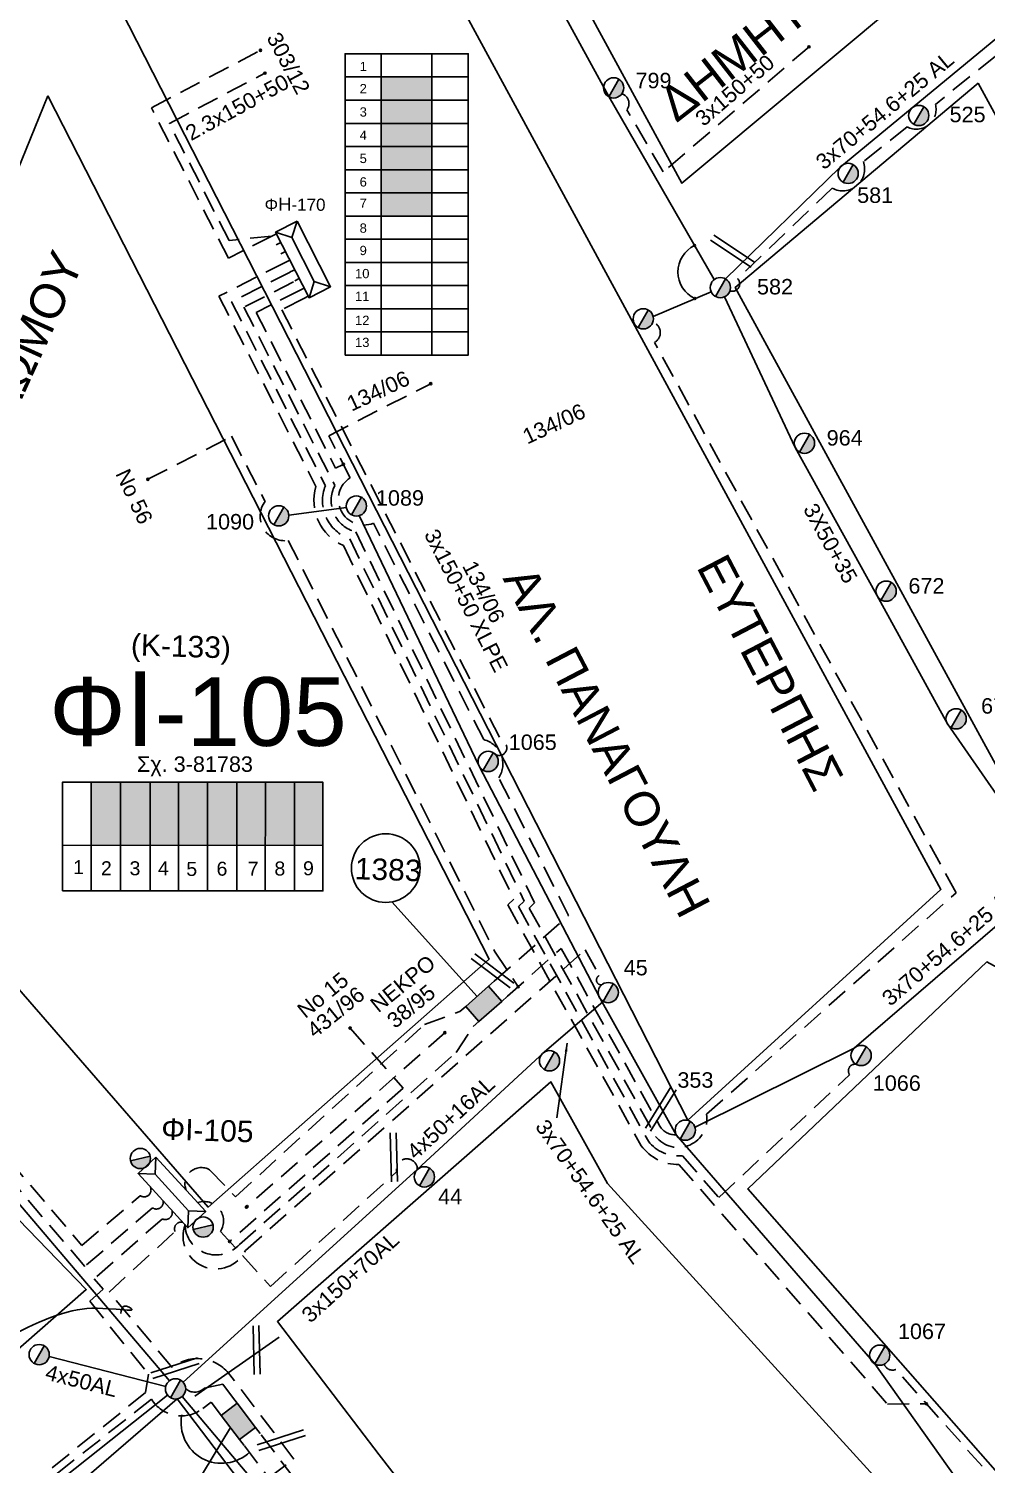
# Model space of a CAD drawing. Header units: millimetres. Extents: x 7477 to 9676, y 1828 to 2857.
# Drawn here: x 7732.3 to 7843.8, y 2513 to 2680.2 of the extents above; entities that cross this region are included whole.
import ezdxf
from ezdxf.enums import TextEntityAlignment as Align

# ---------------------------------------------------------------- set-up
doc = ezdxf.new("R2010")
doc.units = ezdxf.units.MM
doc.linetypes.add('DASHED', pattern=[19.05, 12.7, -6.35])
for name, color, linetype, lineweight in [('.15', 7, 'Continuous', 30), ('3x150+50', 7, 'Continuous', 30), ('3x150+50 XLPE', 7, 'SYN_LINE', 30), ('3x150+70', 7, 'Continuous', 30), ('3x150+70AL', 7, 'DASHED', 30), ('3x150AL+50CU', 7, 'Continuous', 30), ('3X50+35', 7, 'Continuous', 30), ('3x70+54.6+25 AL', 7, 'SYN_LINE', 30), ('4x16', 7, 'Continuous', 30), ('4x50+16_5', 7, 'Continuous', 30), ('4x50+16AL', 7, 'Continuous', 30), ('4x50AL', 7, 'Continuous', 30), ('text διευθύνσεων', 250, 'Continuous', 30), ('ΝΕΚΡΟ', 7, 'DASHED', 30), ('Υπόβαθρο ΔΕΗ', 7, 'Continuous', 30)]:
    doc.layers.add(name, color=color, linetype=linetype, lineweight=lineweight)
for name, color, linetype in [('Link Box 4 Διευθύνσεων', 7, 'Continuous'), ('Pillar OTE', 7, 'Continuous'), ('TEXT ΚΑΛΩΔΙΩΝ', 7, 'Continuous'), ('Άγνωστα', 7, 'Continuous'), ('ΑΓΝΩΣΤΟ ΕΝΑΕΡΙΟ ΚΑΛΩΔΙΟ', 7, 'Continuous'), ('Ασφαλειοκιβώτια Χ.Τ 13 αναχωρήσεων', 7, 'Continuous'), ('Επιγραφές - Σχήματα', 7, 'Continuous'), ('Καλώδια ΧΤ   3x150AL+50CU', 7, 'DASHED'), ('Στύλος ΦΜ', 7, 'Continuous'), ('Στύλος ΦΜ @ 1', 7, 'Continuous'), ('Συνδέσεις', 7, 'Continuous'), ('Τομή', 7, 'Continuous'), ('Υποσταθμός εναέριος 2 στύλων', 7, 'Continuous'), ('Υποσταθμός πόλεως', 7, 'Continuous')]:
    doc.layers.add(name, color=color, linetype=linetype)
doc.styles.add('arial', font='ARIAL.TTF')
doc.styles.get("Standard").update_dxf_attribs({"font": 'ARIAL.TTF'})
doc.linetypes.add('SYN_LINE', pattern='A,0.5,-0.0001,["/\\/\\/\\/",Standard,S=0.1,R=0,X=0,Y=-0.05],-0.25', length=0.7501)
doc.dimstyles.new('ISO-25', dxfattribs={"dimtxt": 2.5, "dimasz": 2.5, "dimexe": 1.25, "dimexo": 0.625, "dimtad": 1, "dimtxsty": 'Standard', "dimcen": 2.5, "dimadec": 0, "dimazin": 0, "dimtfac": 1, "dimtmove": 0, "dimatfit": 3, "dimfxl": 1, "dimarcsym": 0})

# ---------------------------------------------------------------- blocks, each defined once
blk = doc.blocks.new('ΥΠΑΡΧΩΝ ΤΣΙΜΕΝΤΕΝΙΟΣ ΣΤΥΛΟΣ')
at = {"layer": 'Στύλος ΦΜ'}
blk.add_hatch(color=7, dxfattribs=at).paths.add_polyline_path([(-1.29, -2.28, 0.574793), (2.62, 0, 0.268822), (1.3, 2.27)])
at = {"layer": 'Στύλος ΦΜ', "color": 7}
blk.add_line((-1.29, -2.28), (1.3, 2.27), dxfattribs=at)
blk.add_circle((0, 0), 2.62, dxfattribs=at)
at = {"layer": 'Στύλος ΦΜ', "flags": 4}
for tag, p in [('ΑΡΙΘΜΟΣ', (-4.68, 8.05)), ('ΤΥΠΟΣ', (-4.91, 3.03))]:
    blk.add_attdef(tag, p, '', height=4, dxfattribs=at)
blk = doc.blocks.new('LINK BOX 4 ΑΝΑΧΩΡΗΣΕΩΝ')
at = {"layer": 'Link Box 4 Διευθύνσεων', "ltscale": 40}
blk.add_hatch(color=256, dxfattribs=at).paths.add_polyline_path([(-3.54, 0), (-3.54, -4.67), (3.54, -4.67), (3.54, 0)])
for p, q in [((-3.54, 0), (-5.33, 0)), ((5.33, 0), (3.54, 0)), ((-3.54, -4.67), (-5.33, -4.67)), ((5.33, -4.67), (3.54, -4.67))]:
    blk.add_line(p, q, dxfattribs=at)
blk.add_lwpolyline([(-3.54, -4.67), (-3.54, 0), (3.54, 0), (3.54, -4.67)], close=True, dxfattribs=at)
blk = doc.blocks.new('ΥΠΟΣΤΑΘΜΟΣ ΕΝΑΕΡΙΟΣ ΕΠΙ 2 ΣΤΥΛΩΝ')
at = {"layer": 'Υποσταθμός εναέριος 2 στύλων', "linetype": 'Continuous'}
for points in [[(-11.97, -2.11, 0.574793), (-8.45, -0.07, 0.268822), (-9.64, 1.98)], [(9.68, -2.15, 0.574793), (13.19, -0.1, 0.268822), (12.01, 1.95)]]:
    blk.add_hatch(color=256, dxfattribs=at).paths.add_polyline_path(points)
for p, q in [((-11.97, -2.11), (-9.64, 1.98)), ((9.68, -2.15), (12.01, 1.95))]:
    blk.add_line(p, q, dxfattribs=at)
for centre in [(-10.81, -0.07), (10.84, -0.1)]:
    blk.add_circle(centre, 2.36, dxfattribs=at)
at = {"layer": 'Υποσταθμός πόλεως', "linetype": 'Continuous', "ltscale": 40}
blk.add_lwpolyline([(-8.57, 2.82), (8.57, 2.82), (8.57, -2.82), (-8.57, -2.82)], close=True, dxfattribs=at)
for points in [[(-5.75, 0), (-8.57, 2.82)], [(-8.57, -2.82), (-5.75, 0)], [(-5.75, 0), (5.75, 0)], [(5.75, 0), (8.57, 2.82)], [(8.57, -2.82), (5.75, 0)]]:
    blk.add_lwpolyline(points, dxfattribs=at)
at = {"layer": 'Υποσταθμός εναέριος 2 στύλων', "ltscale": 40, "flags": 1}
for tag, p in [('ΜΕΤΑΣΧΗΜΑΤΙΣΜΟΣ', (14.09, 2.51)), ('ΙΣΧΥΣ', (14.07, -0.28)), ('ΑΡΙΘΜΟΣ', (14.19, -3))]:
    blk.add_attdef(tag, p, '', height=1.8, dxfattribs=at)
blk = doc.blocks.new('ΥΠΟΣΤΑΘΜΟΣ ΠΟΛΕΩΣ 8 ΑΝΑΧΩΡΗΣΕΩΝ')
at = {"layer": 'Υποσταθμός πόλεως', "linetype": 'Continuous', "ltscale": 40}
for p, q in [((-8.18, -2.82), (-8.18, -4)), ((-5.9, -2.82), (-5.9, -4)), ((-3.55, -2.82), (-3.55, -4)), ((-1.28, -2.82), (-1.28, -4)), ((1.23, -2.82), (1.23, -4)), ((3.56, -2.82), (3.56, -4)), ((6.03, -2.82), (6.03, -4)), ((8.16, -2.82), (8.16, -4))]:
    blk.add_line(p, q, dxfattribs=at)
blk.add_lwpolyline([(-8.57, 2.82), (8.57, 2.82), (8.57, -2.82), (-8.57, -2.82)], close=True, dxfattribs=at)
for points in [[(-5.75, 0), (-8.57, 2.82)], [(5.75, 0), (8.57, 2.82)], [(-8.57, -2.82), (-5.75, 0)], [(-5.75, 0), (5.75, 0)], [(8.57, -2.82), (5.75, 0)]]:
    blk.add_lwpolyline(points, dxfattribs=at)
at = {"layer": 'Υποσταθμός πόλεως', "linetype": 'SYN_LINE', "ltscale": 40, "flags": 1}
for tag, p in [('ΜΕΤΑΣΧΗΜΑΤΙΣΜΟΣ', (9.59, 1.44)), ('ΙΣΧΥΣ', (9.57, -1.35)), ('ΑΡΙΘΜΟΣ', (9.69, -4.07))]:
    blk.add_attdef(tag, p, '', height=1.8, dxfattribs=at)
blk = doc.blocks.new('_ΣΥΝΔΕΣΗ')
at = {"layer": 'Συνδέσεις', "linetype": 'SYN_LINE', "ltscale": 40}
blk.add_hatch(color=256, dxfattribs=at).paths.add_polyline_path([(0.5, -0.01, 1), (-0.5, -0.01, 1)])
at = {"layer": 'Συνδέσεις'}
blk.add_circle((0, -0.01), 0.5, dxfattribs=at)
blk = doc.blocks.new('ΤΟΜΗ')
at = {"layer": 'Τομή', "ltscale": 40}
for p, q in [((-5.68, 0), (17.06, 0)), ((-5.68, -2.77), (17.06, -2.77))]:
    blk.add_line(p, q, dxfattribs=at)
blk = doc.blocks.new('new block1')
at = {"layer": 'Ασφαλειοκιβώτια Χ.Τ 13 αναχωρήσεων'}
for s, p in [('1', (-1539.38, 5043.6)), ('2', (-1539.38, 5035.03)), ('3', (-1539.38, 5025.96)), ('4', (-1539.38, 5016.94)), ('5', (-1539.38, 5007.92)), ('6', (-1539.38, 4998.79)), ('7', (-1539.38, 4990.55)), ('8', (-1539.38, 4980.86)), ('9', (-1539.38, 4972.17)), ('10', (-1541.17, 4963.2)), ('11', (-1541.17, 4954.4)), ('12', (-1541.17, 4945.04)), ('13', (-1541.17, 4936.47))]:
    blk.add_text(s, height=3.6, dxfattribs=at).set_placement(p)
blk = doc.blocks.new('ΑΣΦΑΛΕΙΟΚΙΒΩΤΙΟ ΥΠΟΣΤΑΘΜΟΥ 13 ΑΝΑΧΩΡΗΣΕΩΝ')
at = {"layer": 'Ασφαλειοκιβώτια Χ.Τ 13 αναχωρήσεων', "ltscale": 40}
for p, q in [((-23.86, 58.34), (23.96, 58.34)), ((-9.78, 58.34), (-9.78, -58.66)), ((9.87, 58.34), (9.87, -58.66)), ((23.96, 58.34), (23.96, -45.89)), ((-23.86, 49.34), (23.96, 49.34)), ((-23.86, 40.34), (23.96, 40.34)), ((-23.86, 31.34), (23.96, 31.34)), ((-23.86, 22.34), (23.96, 22.34)), ((-23.86, 13.34), (23.96, 13.34)), ((-23.86, 4.34), (23.96, 4.34)), ((-23.86, -4.66), (23.96, -4.66)), ((-23.86, -13.66), (23.96, -13.66)), ((-23.86, -22.66), (23.96, -22.66)), ((-23.86, -31.66), (23.96, -31.66)), ((-23.86, -40.66), (23.96, -40.66)), ((-23.86, -49.66), (23.96, -49.66))]:
    blk.add_line(p, q, dxfattribs=at)
at = {"layer": 'Ασφαλειοκιβώτια Χ.Τ 13 αναχωρήσεων'}
blk.add_lwpolyline([(-23.86, -58.66), (23.96, -58.66), (23.96, 58.34), (-23.86, 58.34)], close=True, dxfattribs=at)
blk.add_blockref('new block1', (1521.19, -4992), dxfattribs=at)
at = {"layer": 'Ασφαλειοκιβώτια Χ.Τ 13 αναχωρήσεων', "ltscale": 40}
for tag, height, p in [('ΟΝΟΜΑ', 5, (1.15, 62.43)), ('ΚΕΙΜΕΝΟ 1', 2, (17.15, 53.4)), ('ΚΕΙΜΕΝΟ 2', 2, (17.15, 44.69)), ('ΚΕΙΜΕΝΟ 3', 2, (16.99, 35.93)), ('ΚΕΙΜΕΝΟ 4', 2, (16.99, 26.95)), ('ΚΕΙΜΕΝΟ 5', 2, (16.99, 18.11)), ('ΚΕΙΜΕΝΟ 6', 2, (16.99, 9.19)), ('ΚΕΙΜΕΝΟ 7', 2, (16.99, 0.11)), ('ΚΕΙΜΕΝΟ 8', 2, (16.99, -8.61)), ('ΚΕΙΜΕΝΟ 9', 2, (16.99, -17.74)), ('ΚΕΙΜΕΝΟ 10', 2, (16.99, -26.96)), ('ΚΕΙΜΕΝΟ 11', 2, (16.99, -36.04)), ('ΚΕΙΜΕΝΟ 12', 2, (16.99, -44.96)), ('ΚΕΙΜΕΝΟ 13', 2, (16.99, -54.16)), ('ΣΧ', 2, (1.2, -60.52))]:
    blk.add_attdef(tag, text='', height=height, dxfattribs=at).set_placement(p, align=Align.MIDDLE_CENTER)

msp = doc.modelspace()

# ---------------------------------------------------------------- hatches: boundary and pattern name
at = {"layer": 'Άγνωστα', "linetype": 'Continuous', "ltscale": 0.2}
h = msp.add_hatch(color=6, dxfattribs=at)
h.dxf.hatch_style = 1
h.paths.add_polyline_path([(7779.26, 2674.61), (7773.37, 2674.61), (7773.37, 2671.91), (7779.26, 2671.91)])
h = msp.add_hatch(color=30, dxfattribs=at)
h.dxf.hatch_style = 1
h.paths.add_polyline_path([(7779.28, 2671.92), (7773.38, 2671.92), (7773.38, 2669.22), (7779.28, 2669.22)])
h = msp.add_hatch(color=1, dxfattribs=at)
h.dxf.hatch_style = 1
h.paths.add_polyline_path([(7779.22, 2669.18), (7773.33, 2669.18), (7773.33, 2666.48), (7779.22, 2666.48)])
h = msp.add_hatch(color=5, dxfattribs=at)
h.dxf.hatch_style = 1
h.paths.add_polyline_path([(7779.22, 2666.51), (7773.32, 2666.51), (7773.32, 2663.81), (7779.22, 2663.81)])
h = msp.add_hatch(color=62, dxfattribs=at)
h.dxf.hatch_style = 1
h.paths.add_polyline_path([(7779.28, 2663.82), (7773.39, 2663.82), (7773.39, 2661.12), (7779.28, 2661.12)])
h = msp.add_hatch(color=30, dxfattribs=at)
h.dxf.hatch_style = 1
h.paths.add_polyline_path([(7779.33, 2663.73), (7773.43, 2663.73), (7773.43, 2661.03), (7779.33, 2661.03)])
h = msp.add_hatch(color=173, dxfattribs=at)
h.dxf.hatch_style = 1
h.paths.add_polyline_path([(7779.37, 2661.04), (7773.48, 2661.04), (7773.48, 2658.34), (7779.37, 2658.34)])
at = {"layer": 'Καλώδια ΧΤ   3x150AL+50CU', "linetype": 'DASHED', "lineweight": -3, "ltscale": 0.2}
h = msp.add_hatch(color=27, dxfattribs=at)
h.dxf.hatch_style = 1
h.paths.add_polyline_path([(7743.03, 2592.46), (7739.59, 2592.46), (7739.59, 2585.1), (7743.03, 2585.1)])
h = msp.add_hatch(color=6, dxfattribs=at)
h.dxf.hatch_style = 1
h.paths.add_polyline_path([(7743.03, 2585.1), (7746.47, 2585.1), (7746.47, 2592.46), (7743.03, 2592.46)])
h = msp.add_hatch(color=151, dxfattribs=at)
h.dxf.hatch_style = 1
h.paths.add_polyline_path([(7749.77, 2592.46), (7746.47, 2592.46), (7746.47, 2585.1), (7749.76, 2585.09)])
h = msp.add_hatch(color=1, dxfattribs=at)
h.dxf.hatch_style = 1
h.paths.add_polyline_path([(7753.06, 2592.46), (7749.77, 2592.46), (7749.76, 2585.09), (7753.06, 2585.09)])
h = msp.add_hatch(color=173, dxfattribs=at)
h.dxf.hatch_style = 1
h.paths.add_polyline_path([(7756.45, 2592.46), (7753.15, 2592.46), (7753.15, 2585.09), (7756.45, 2585.09)])
h = msp.add_hatch(color=62, dxfattribs=at)
h.dxf.hatch_style = 1
h.paths.add_polyline_path([(7759.85, 2592.46), (7756.55, 2592.46), (7756.55, 2585.09), (7759.85, 2585.09)])
h = msp.add_hatch(color=2, dxfattribs=at)
h.dxf.hatch_style = 1
h.paths.add_polyline_path([(7763.18, 2592.45), (7759.89, 2592.45), (7759.88, 2585.08), (7763.18, 2585.08)])
h = msp.add_hatch(color=5, dxfattribs=at)
h.dxf.hatch_style = 1
h.paths.add_polyline_path([(7766.5, 2592.45), (7763.21, 2592.45), (7763.2, 2585.08), (7766.5, 2585.08)])

# ---------------------------------------------------------------- linework, layer by layer
at = {"layer": '.15', "color": 151, "linetype": 'DASHED', "lineweight": -3, "ltscale": 0.2}
for points in [[(7746.2, 2627.75), (7755.96, 2632.76), (7759.85, 2625.18, 0.667954), (7762.55, 2620.63), (7786.58, 2572.76), (7789.32, 2568.63)], [(7750.53, 2540.92, 0.679779), (7756.86, 2538.6), (7782.11, 2560.97), (7784.08, 2564)]]:
    msp.add_lwpolyline(points, format="xyb", dxfattribs=at)
at = {"layer": '.15', "color": 6, "linetype": 'DASHED', "lineweight": -3, "ltscale": 0.2}
msp.add_lwpolyline([(7750.53, 2540.92, 0.946578), (7757.57, 2537.89), (7797.14, 2572.93), (7798.77, 2569.93, 0.830302), (7799.05, 2568.84)], format="xyb", dxfattribs=at)
at = {"layer": '.15', "color": 5, "linetype": 'DASHED', "lineweight": -3, "ltscale": 0.2}
msp.add_lwpolyline([(7750.66, 2544.94, -0.716236), (7753.39, 2547.31), (7756.41, 2544.17), (7778.4, 2564.22), (7782.54, 2565.75)], format="xyb", dxfattribs=at)
at = {"layer": '.15', "color": 2, "linetype": 'DASHED', "lineweight": -3, "ltscale": 0.2}
msp.add_lwpolyline([(7769.75, 2563.81), (7775.94, 2556.81), (7755.72, 2538.95)], dxfattribs=at)
at = {"layer": '3x150+50', "color": 6, "linetype": 'DASHED', "lineweight": -3, "ltscale": 0.2}
for points in [[(7760.64, 2656.09), (7755.59, 2653.51), (7746.62, 2671.03), (7759.31, 2677.73)], [(7760.64, 2656.09), (7755.66, 2655.57), (7748.71, 2669.21), (7759.84, 2675.07)]]:
    msp.add_lwpolyline(points, dxfattribs=at)
at = {"layer": '3x150+50', "color": 5, "linetype": 'DASHED', "lineweight": -3, "ltscale": 0.2}
msp.add_lwpolyline([(7823.19, 2678.14), (7806.22, 2663.56), (7801.99, 2670.81, 0.517284), (7801.39, 2672.66, -1.094666)], format="xyb", dxfattribs=at)
at = {"layer": '3x150+50 XLPE', "color": 173, "linetype": 'DASHED', "lineweight": -3, "ltscale": 0.2}
msp.add_lwpolyline([(7762.21, 2653.02), (7754.48, 2649.08), (7765.78, 2626.93, 0.379611), (7768.98, 2620.02), (7788.8, 2578.84), (7788.1, 2578.17), (7803.65, 2550.11, 0.243108), (7808.03, 2547.92), (7832.31, 2520.02), (7836.86, 2520.04)], format="xyb", dxfattribs=at)
at = {"layer": '3x150+50 XLPE', "color": 62, "linetype": 'DASHED', "lineweight": -3, "ltscale": 0.2}
for points in [[(7762.78, 2651.9), (7755.94, 2648.42), (7766.87, 2627, 0.42512), (7769.71, 2620.81), (7790.02, 2578.62), (7789.35, 2577.98), (7804.49, 2550.65, 0.266319), (7808.45, 2548.95), (7812.69, 2544.08), (7827.91, 2558.38, -0.645376), (7828.65, 2559.61)], [(7757.44, 2515.16), (7760.3, 2511.4), (7763.21, 2513.61), (7755.75, 2523.43, 0.420341), (7749.03, 2524.28), (7741.71, 2533.06), (7749.37, 2540.13, -0.612058), (7750.27, 2541.2, 135.485288)]]:
    msp.add_lwpolyline(points, format="xyb", dxfattribs=at)
at = {"layer": '3x150+50 XLPE', "color": 5, "linetype": 'DASHED', "lineweight": -3, "ltscale": 0.2}
msp.add_lwpolyline([(7763.17, 2650.76), (7757.38, 2647.8), (7767.98, 2627.03, 0.491853), (7770.42, 2621.64), (7791.23, 2578.4), (7790.6, 2577.79), (7805.33, 2551.2, 0.775162), (7811.26, 2553.78), (7840.31, 2579.59), (7805.2, 2643.69, 0.64398), (7805.01, 2646.06)], format="xyb", dxfattribs=at)
at = {"layer": '3x150+50 XLPE', "color": 30, "linetype": 'DASHED', "lineweight": -3, "ltscale": 0.2}
msp.add_lwpolyline([(7763.87, 2649.76), (7758.82, 2647.19), (7768.07, 2629.04), (7768.96, 2629.49)], dxfattribs=at)
at = {"layer": '3x150+50 XLPE', "color": 1, "linetype": 'DASHED', "lineweight": -3, "ltscale": 0.2}
msp.add_lwpolyline([(7764.35, 2648.81), (7761.8, 2647.51), (7787.32, 2597.33, -1.386616), (7786.42, 2595.9, -1.688274)], format="xyb", dxfattribs=at)
at = {"layer": '3x150+50 XLPE', "color": 30, "linetype": 'DASHED', "lineweight": -3, "ltscale": 0.2}
for points in [[(7785.32, 2597.42), (7772.46, 2622.63, -0.904816), (7769.76, 2627.94), (7767.26, 2632.83), (7779.14, 2638.89)], [(7787.06, 2592.96, 0.515378), (7785.32, 2597.42, -68.411081)], [(7786.53, 2569.28), (7795.2, 2576.93), (7787.06, 2592.96, -0.000317)]]:
    msp.add_lwpolyline(points, format="xyb", dxfattribs=at)
at = {"layer": '3x150+50 XLPE', "color": 151, "linetype": 'DASHED', "lineweight": -3, "ltscale": 0.2}
msp.add_lwpolyline([(7788.08, 2567.53), (7794.32, 2573.1), (7805.83, 2552.4, 0.293313), (7807.73, 2551.39, 1.477037)], format="xyb", dxfattribs=at)
at = {"layer": '3x150+70', "color": 62, "linetype": 'DASHED', "lineweight": -3, "ltscale": 0.2}
msp.add_lwpolyline([(7756.07, 2520.82), (7754.93, 2522.33), (7752.76, 2521.87, -0.406484), (7750.61, 2521.81, -13.65524)], format="xyb", dxfattribs=at)
at = {"layer": '3x150+70', "color": 5, "linetype": 'DASHED', "lineweight": -3, "ltscale": 0.2}
msp.add_lwpolyline([(7804.88, 2456.28), (7803.38, 2460.24), (7798.12, 2463.84), (7782.45, 2486.18), (7780.45, 2487.26), (7774.08, 2496.52), (7766.71, 2505.08), (7764.72, 2506.71), (7761.93, 2510.39), (7763.24, 2511.39), (7759.29, 2516.58)], dxfattribs=at)
at = {"layer": '3x150+70AL', "color": 151, "linetype": 'DASHED', "lineweight": -3, "ltscale": 0.2}
msp.add_lwpolyline([(7851.44, 2682.42, -0.771058), (7847.86, 2679.44), (7837.91, 2671.43, -0.646771), (7834.62, 2668.8), (7829.52, 2664.76, -0.686188), (7825.88, 2661.67), (7814.87, 2651.11, -0.78702), (7813.98, 2649.7)], format="xyb", dxfattribs=at)
at = {"layer": '3x150+70AL', "color": 173, "linetype": 'DASHED', "lineweight": -3, "ltscale": 0.2}
msp.add_lwpolyline([(7707.79, 2574.51), (7738.53, 2538.5), (7745.32, 2544.29, 0.777801), (7746.48, 2545.33, -7.587071)], format="xyb", dxfattribs=at)
at = {"layer": '3x150+70AL', "color": 1, "linetype": 'DASHED', "lineweight": -3, "ltscale": 0.2}
msp.add_lwpolyline([(7747.98, 2543.7, -0.681574), (7746.74, 2542.88), (7738.88, 2536.05), (7722.84, 2554.74, 0.557747), (7721.46, 2554.53, 2.330126)], format="xyb", dxfattribs=at)
at = {"layer": '3x150+70AL', "color": 2, "linetype": 'DASHED', "lineweight": -3, "ltscale": 0.2}
msp.add_lwpolyline([(7752.01, 2543.48, -0.715618), (7754.65, 2540.13), (7760.48, 2533.72), (7775.19, 2547.1, -1.139977), (7777.58, 2547.33, -8.076255)], format="xyb", dxfattribs=at)
at = {"layer": '3x150+70AL', "color": 27, "linetype": 'DASHED', "lineweight": -3, "ltscale": 0.2}
msp.add_lwpolyline([(7749.02, 2542.56, -0.649219), (7747.89, 2541.59), (7739.94, 2534.6), (7741.01, 2533.38), (7739.43, 2531.99), (7746.29, 2523.49), (7745.94, 2521.36), (7719.32, 2499.9, 0.40807), (7719.05, 2497.66, 2.377618)], format="xyb", dxfattribs=at)
at = {"layer": '3x150+70AL', "color": 62, "linetype": 'DASHED', "lineweight": -3, "ltscale": 0.2}
msp.add_lwpolyline([(7754.21, 2519.41), (7753.58, 2520.23), (7752.62, 2519.49, -0.441958), (7746.62, 2520.57), (7726.09, 2504.41), (7737.77, 2489.61)], format="xyb", dxfattribs=at)
at = {"layer": '3x150AL+50CU', "color": 173, "linetype": 'DASHED', "lineweight": -3, "ltscale": 0.2}
msp.add_lwpolyline([(7858.95, 2528.56), (7865.86, 2517.95), (7848.41, 2507.07), (7833.3, 2524.04, -0.418536), (7831.93, 2524.65, 530.529134)], format="xyb", dxfattribs=at)
at = {"layer": '3X50+35', "color": 151, "linetype": 'Continuous', "lineweight": -3, "ltscale": 0.2}
msp.add_lwpolyline([(7851.42, 2581.78), (7839.3, 2599.25), (7831.07, 2614.27), (7821.57, 2631.47), (7813.36, 2649.01)], dxfattribs=at)
at = {"layer": '3x70+54.6+25 AL', "color": 30, "linetype": 'SYN_LINE', "lineweight": -3, "ltscale": 15}
msp.add_lwpolyline([(7848.26, 2681.81), (7826.79, 2664.09), (7813.45, 2651.1)], dxfattribs=at)
at = {"layer": '3x70+54.6+25 AL', "color": 5, "linetype": 'SYN_LINE', "lineweight": -3, "ltscale": 8}
msp.add_lwpolyline([(7805.04, 2646.72), (7811.78, 2649.61)], dxfattribs=at)
at = {"layer": '3x70+54.6+25 AL', "color": 62, "linetype": 'SYN_LINE', "lineweight": -3, "ltscale": 15}
msp.add_lwpolyline([(7809.91, 2552.26), (7828.44, 2561.47), (7850.92, 2580.83)], dxfattribs=at)
at = {"layer": '3x70+54.6+25 AL', "color": 6, "linetype": 'SYN_LINE', "lineweight": -3, "ltscale": 10}
msp.add_lwpolyline([(7792.35, 2561.01), (7799.23, 2566.92)], dxfattribs=at)
at = {"layer": '4x16', "color": 1, "linetype": 'Continuous', "lineweight": -3, "ltscale": 0.2}
msp.add_lwpolyline([(7762.62, 2623.56), (7769.32, 2624.48)], dxfattribs=at)
at = {"layer": '4x50+16_5', "color": 5, "linetype": 'Continuous', "lineweight": -3, "ltscale": 0.2}
msp.add_lwpolyline([(7812.16, 2651.02), (7799.86, 2672.33), (7787.51, 2695.04), (7773.58, 2720.62), (7763.01, 2740.64), (7761.69, 2757.23)], dxfattribs=at)
at = {"layer": '4x50+16AL', "color": 1, "linetype": 'Continuous', "lineweight": -3, "ltscale": 0.2}
msp.add_lwpolyline([(7748.73, 2522.72), (7721.25, 2555.04), (7700, 2575.71)], dxfattribs=at)
at = {"layer": '4x50+16AL', "color": 6, "linetype": 'Continuous', "lineweight": -3, "ltscale": 0.2}
for points in [[(7792.35, 2561.01), (7777.58, 2547.33), (7750.31, 2522.57)], [(7797.59, 2459.79), (7772.38, 2494.55), (7750.19, 2520.88)]]:
    msp.add_lwpolyline(points, dxfattribs=at)
at = {"layer": '4x50+16AL', "color": 27, "linetype": 'Continuous', "lineweight": -3, "ltscale": 0.2}
msp.add_lwpolyline([(7748.5, 2521.06), (7719.05, 2497.66), (7691.13, 2473.38), (7655.57, 2442.66)], dxfattribs=at)
at = {"layer": '4x50AL', "color": 27, "linetype": 'Continuous', "lineweight": -3, "ltscale": 0.2}
msp.add_lwpolyline([(7734.7, 2525.55), (7748.29, 2522.07)], dxfattribs=at)
at = {"layer": 'Pillar OTE', "lineweight": -3, "ltscale": 40}
for points in [[(7736.26, 2579.82), (7736.26, 2592.46), (7766.59, 2592.46), (7766.59, 2579.79), (7736.26, 2579.82)], [(7739.59, 2579.82), (7739.59, 2592.46)], [(7743.03, 2579.82), (7743.03, 2592.46)], [(7746.47, 2579.81), (7746.47, 2592.46)], [(7749.76, 2579.81), (7749.77, 2592.46)], [(7753.15, 2579.81), (7753.15, 2592.46)], [(7756.55, 2579.8), (7756.55, 2592.46)], [(7759.88, 2579.8), (7759.89, 2592.46)], [(7763.27, 2579.8), (7763.27, 2592.46)], [(7736.26, 2585.11), (7766.59, 2585.08)]]:
    msp.add_lwpolyline(points, dxfattribs=at)
at = {"layer": 'Άγνωστα', "linetype": 'Continuous', "ltscale": 0.2}
msp.add_arc((7754.79, 2517.83), 4.72, 168.7995, 314.2629, dxfattribs=at)
at = {"layer": 'ΑΓΝΩΣΤΟ ΕΝΑΕΡΙΟ ΚΑΛΩΔΙΟ', "color": 1, "linetype": 'Continuous', "lineweight": -3, "ltscale": 0.2}
msp.add_lwpolyline([(7770.82, 2623.52), (7784.75, 2594.42), (7798.86, 2567.25), (7807.73, 2551.39)], dxfattribs=at)
at = {"layer": 'ΑΓΝΩΣΤΟ ΕΝΑΕΡΙΟ ΚΑΛΩΔΙΟ', "color": 173, "linetype": 'Continuous', "lineweight": -3, "ltscale": 0.2}
msp.add_lwpolyline([(7807.73, 2551.39), (7830.84, 2524.69), (7852.61, 2494.03)], dxfattribs=at)
at = {"layer": 'ΝΕΚΡΟ', "linetype": 'DASHED', "lineweight": -3, "ltscale": 0.2}
msp.add_lwpolyline([(7780.79, 2563.27), (7757.68, 2542.95)], dxfattribs=at)
at = {"layer": 'Τομή', "lineweight": -3}
msp.add_lwpolyline([(7751.68, 2520.93), (7761.49, 2527.8)], dxfattribs=at)
at = {"layer": 'Υπόβαθρο ΔΕΗ', "lineweight": -3}
for points in [[(7794.16, 2763.03), (7765.91, 2740.38), (7808.38, 2662.24), (7836.64, 2685.88)], [(7756.11, 2731.93), (7751.85, 2728.98), (7739.34, 2689.77), (7809.06, 2553.08), (7838.55, 2579.97)], [(7842.87, 2673.89), (7875.2, 2614.58), (7848.11, 2588.65), (7814.6, 2650.11)], [(7734.57, 2672.42), (7785.94, 2571.86), (7753.21, 2542.97), (7712.18, 2590.23), (7727.43, 2606.95), (7716.87, 2628.92)], [(7698.61, 2575.14), (7739.04, 2533.35), (7662.2, 2465.96), (7636.04, 2506.35)], [(7877.49, 2553.09), (7843.9, 2571.53), (7816.05, 2545.08), (7848.24, 2508.47), (7870.76, 2522.58)], [(7839.84, 2501.63), (7801.71, 2477.23), (7773.14, 2514.09), (7761.29, 2529.62), (7761.29, 2529.62), (7793.13, 2557.54), (7799.71, 2545.71)], [(7788.65, 2469.25), (7696.83, 2411.88), (7670.18, 2452.02), (7749.62, 2520.61)]]:
    msp.add_lwpolyline(points, close=True, dxfattribs=at)
for points in [[(7784.54, 2567.51), (7774.63, 2578.52)], [(7755.82, 2517.29), (7749.53, 2506.86)]]:
    msp.add_lwpolyline(points, dxfattribs=at)
msp.add_circle((7773.91, 2582.45), 4, dxfattribs=at)
msp.add_arc((7811.37, 2651.91), 3.44, 116.0613, 244.5109, dxfattribs=at)
msp.add_spline([(7743.07, 2530.58), (7743.46, 2531.42), (7744.36, 2531.02), (7743.45, 2530.98), (7738.01, 2531), (7727.23, 2526.4)], degree=3, dxfattribs=at)

# ---------------------------------------------------------------- block references
at = {"layer": 'Link Box 4 Διευθύνσεων', "lineweight": -3}
for p, xscale, yscale, zscale, rotation in [((7784.54, 2567.51), 0.5, 0.5, 0.5, 41.44506930200875), ((7755.82, 2517.29), 0.4999999999999999, 0.4999999999999999, 0.4999999999999999, 127.2300901061692)]:
    msp.add_blockref('LINK BOX 4 ΑΝΑΧΩΡΗΣΕΩΝ', p, dxfattribs=dict(at, xscale=xscale, yscale=yscale, zscale=zscale, rotation=rotation))
at = {"layer": 'Ασφαλειοκιβώτια Χ.Τ 13 αναχωρήσεων', "xscale": 0.3, "yscale": 0.3}
msp.add_blockref('ΑΣΦΑΛΕΙΟΚΙΒΩΤΙΟ ΥΠΟΣΤΑΘΜΟΥ 13 ΑΝΑΧΩΡΗΣΕΩΝ', (7776.32, 2659.82), dxfattribs=at)
at = {"layer": 'Στύλος ΦΜ @ 1', "lineweight": -3, "ltscale": 40}
ref = msp.add_blockref('ΥΠΑΡΧΩΝ ΤΣΙΜΕΝΤΕΝΙΟΣ ΣΤΥΛΟΣ', (7800.44, 2673.35), dxfattribs=dict(at, xscale=0.4499999999998181, yscale=0.4499999999998181, zscale=0.4499999999998181))
ref.add_attrib('ΤΥΠΟΣ', '799', (7802.98, 2673.31), dxfattribs={"layer": 'Στύλος ΦΜ', "height": 1.8, "flags": 4})
ref = msp.add_blockref('ΥΠΑΡΧΩΝ ΤΣΙΜΕΝΤΕΝΙΟΣ ΣΤΥΛΟΣ', (7835.96, 2670.14), dxfattribs=dict(at, xscale=0.4499999999997663, yscale=0.4499999999997663, zscale=0.4499999999997663))
ref.add_attrib('ΑΡΙΘΜΟΣ', '525', (7839.55, 2669.35), dxfattribs={"layer": 'Στύλος ΦΜ', "height": 1.8, "flags": 4})
ref = msp.add_blockref('ΥΠΑΡΧΩΝ ΤΣΙΜΕΝΤΕΝΙΟΣ ΣΤΥΛΟΣ', (7827.74, 2663.39), dxfattribs=dict(at, xscale=0.4499999999998605, yscale=0.4499999999998605, zscale=0.4499999999998605))
ref.add_attrib('ΑΡΙΘΜΟΣ', '581', (7828.79, 2659.95), dxfattribs={"layer": 'Στύλος ΦΜ', "height": 1.8, "flags": 4})
ref = msp.add_blockref('ΥΠΑΡΧΩΝ ΤΣΙΜΕΝΤΕΝΙΟΣ ΣΤΥΛΟΣ', (7812.86, 2650.08), dxfattribs=dict(at, xscale=0.4499999999998181, yscale=0.4499999999998181, zscale=0.4499999999998181))
ref.add_attrib('ΑΡΙΘΜΟΣ', '582', (7817.13, 2649.29), dxfattribs={"layer": 'Στύλος ΦΜ', "height": 1.8, "flags": 4})
for p, xscale, yscale, zscale in [((7803.89, 2646.45), 0.449999999999818, 0.449999999999818, 0.449999999999818), ((7792.97, 2560.01), 0.4499999999998181, 0.4499999999998181, 0.4499999999998181), ((7733.55, 2525.77), 0.4499999999998181, 0.4499999999998181, 0.4499999999998181), ((7749.43, 2521.78), 0.4499999999998181, 0.4499999999998181, 0.4499999999998181)]:
    msp.add_blockref('ΥΠΑΡΧΩΝ ΤΣΙΜΕΝΤΕΝΙΟΣ ΣΤΥΛΟΣ', p, dxfattribs=dict(at, xscale=xscale, yscale=yscale, zscale=zscale))
ref = msp.add_blockref('ΥΠΑΡΧΩΝ ΤΣΙΜΕΝΤΕΝΙΟΣ ΣΤΥΛΟΣ', (7822.65, 2631.95), dxfattribs=dict(at, xscale=0.4499999999997927, yscale=0.4499999999997927, zscale=0.4499999999997927))
ref.add_attrib('ΤΥΠΟΣ', '964', (7825.24, 2631.68), dxfattribs={"layer": 'Στύλος ΦΜ', "height": 1.8, "flags": 4})
ref = msp.add_blockref('ΥΠΑΡΧΩΝ ΤΣΙΜΕΝΤΕΝΙΟΣ ΣΤΥΛΟΣ', (7770.48, 2624.64), dxfattribs=dict(at, xscale=0.4499999999998181, yscale=0.4499999999998181, zscale=0.4499999999998181))
ref.add_attrib('ΤΥΠΟΣ', '1089', (7772.76, 2624.68), dxfattribs={"layer": 'Στύλος ΦΜ', "height": 1.8, "flags": 4})
ref = msp.add_blockref('ΥΠΑΡΧΩΝ ΤΣΙΜΕΝΤΕΝΙΟΣ ΣΤΥΛΟΣ', (7761.44, 2623.49), dxfattribs=dict(at, xscale=0.4499999999998067, yscale=0.4499999999998067, zscale=0.4499999999998067))
ref.add_attrib('ΤΥΠΟΣ', '1090', (7752.98, 2621.91), dxfattribs={"layer": 'Στύλος ΦΜ', "height": 1.8, "flags": 4})
ref = msp.add_blockref('ΥΠΑΡΧΩΝ ΤΣΙΜΕΝΤΕΝΙΟΣ ΣΤΥΛΟΣ', (7832.16, 2614.72), dxfattribs=dict(at, xscale=0.4499999999997927, yscale=0.4499999999997927, zscale=0.4499999999997927))
ref.add_attrib('ΤΥΠΟΣ', '672', (7834.76, 2614.44), dxfattribs={"layer": 'Στύλος ΦΜ', "height": 1.8, "flags": 4})
ref = msp.add_blockref('ΥΠΑΡΧΩΝ ΤΣΙΜΕΝΤΕΝΙΟΣ ΣΤΥΛΟΣ', (7840.31, 2599.85), dxfattribs=dict(at, xscale=0.4499999999997927, yscale=0.4499999999997927, zscale=0.4499999999997927))
ref.add_attrib('ΤΥΠΟΣ', '671', (7843.22, 2600.45), dxfattribs={"layer": 'Στύλος ΦΜ', "height": 1.8, "flags": 4})
ref = msp.add_blockref('ΥΠΑΡΧΩΝ ΤΣΙΜΕΝΤΕΝΙΟΣ ΣΤΥΛΟΣ', (7785.83, 2594.88), dxfattribs=dict(at, xscale=0.449999999999803, yscale=0.449999999999803, zscale=0.449999999999803))
ref.add_attrib('ΤΥΠΟΣ', '1065', (7788.22, 2596.22), dxfattribs={"layer": 'Στύλος ΦΜ', "height": 1.8, "flags": 4})
ref = msp.add_blockref('ΥΠΑΡΧΩΝ ΤΣΙΜΕΝΤΕΝΙΟΣ ΣΤΥΛΟΣ', (7799.81, 2567.95), dxfattribs=dict(at, xscale=0.4499999999997877, yscale=0.4499999999997877, zscale=0.4499999999997877))
ref.add_attrib('ΤΥΠΟΣ', '45', (7801.61, 2569.96), dxfattribs={"layer": 'Στύλος ΦΜ', "height": 1.8, "flags": 4})
ref = msp.add_blockref('ΥΠΑΡΧΩΝ ΤΣΙΜΕΝΤΕΝΙΟΣ ΣΤΥΛΟΣ', (7829.25, 2560.62), dxfattribs=dict(at, xscale=0.4499999999998181, yscale=0.4499999999998181, zscale=0.4499999999998181))
ref.add_attrib('ΤΥΠΟΣ', '1066', (7830.61, 2556.51), dxfattribs={"layer": 'Στύλος ΦΜ', "height": 1.8, "flags": 4})
ref = msp.add_blockref('ΥΠΑΡΧΩΝ ΤΣΙΜΕΝΤΕΝΙΟΣ ΣΤΥΛΟΣ', (7808.78, 2551.92), dxfattribs=dict(at, xscale=0.4499999999997883, yscale=0.4499999999997883, zscale=0.4499999999997883))
ref.add_attrib('ΤΥΠΟΣ', '353', (7807.86, 2556.87), dxfattribs={"layer": 'Στύλος ΦΜ', "height": 1.8, "rotation": 360, "flags": 4})
ref = msp.add_blockref('ΥΠΑΡΧΩΝ ΤΣΙΜΕΝΤΕΝΙΟΣ ΣΤΥΛΟΣ', (7778.4, 2546.48), dxfattribs=dict(at, xscale=0.4499999999998234, yscale=0.4499999999998234, zscale=0.4499999999998234))
ref.add_attrib('ΤΥΠΟΣ', '44', (7780, 2543.29), dxfattribs={"layer": 'Στύλος ΦΜ', "height": 1.8, "flags": 4})
ref = msp.add_blockref('ΥΠΑΡΧΩΝ ΤΣΙΜΕΝΤΕΝΙΟΣ ΣΤΥΛΟΣ', (7831.42, 2525.71), dxfattribs=dict(at, xscale=0.4499999999998447, yscale=0.4499999999998447, zscale=0.4499999999998447))
ref.add_attrib('ΤΥΠΟΣ', '1067', (7833.54, 2527.59), dxfattribs={"layer": 'Στύλος ΦΜ', "height": 1.8, "flags": 4})
at = {"layer": 'Συνδέσεις', "lineweight": -3, "xscale": 0.25, "yscale": 0.25, "zscale": 0.25}
for p in [(7759.31, 2677.73), (7823.19, 2678.14), (7759.84, 2675.07), (7809.86, 2655), (7809.89, 2648.81), (7779.14, 2638.89), (7768.96, 2629.5), (7746.2, 2627.75), (7789.32, 2568.63), (7769.75, 2563.82), (7780.79, 2563.28), (7780.79, 2563.28), (7757.68, 2542.95), (7757.77, 2543.03), (7755.72, 2538.96), (7836.86, 2520.04)]:
    msp.add_blockref('_ΣΥΝΔΕΣΗ', p, dxfattribs=at)
at = {"layer": 'Τομή', "lineweight": -3}
for p, xscale, yscale, zscale, rotation in [((7813.27, 2655.41), 0.2499999999999996, 0.2499999999999996, 0.2499999999999996, 326.5407188540606), ((7787.25, 2569.36), 0.2499999999999997, 0.2499999999999997, 0.2499999999999997, 142.9677240357189), ((7804.88, 2553.37), 0.2499999999999996, 0.2499999999999996, 0.2499999999999996, 58.26324167108106), ((7774.54, 2547.33), 0.2499999999999996, 0.2499999999999996, 0.2499999999999996, 91.49110153817675), ((7758.56, 2524.88), 0.2499999999999996, 0.2499999999999996, 0.2499999999999996, 91.49110153817675), ((7747.92, 2524.1), 0.2499999999999996, 0.2499999999999996, 0.2499999999999996, 17.9569741018426), ((7760.27, 2515.71), 0.2499999999999996, 0.2499999999999996, 0.2499999999999996, 17.9569741018426)]:
    msp.add_blockref('ΤΟΜΗ', p, dxfattribs=dict(at, xscale=xscale, yscale=yscale, zscale=zscale, rotation=rotation))
at = {"layer": 'Υποσταθμός εναέριος 2 στύλων', "lineweight": -3, "xscale": 0.4999999999999999, "yscale": 0.4999999999999999, "zscale": 0.4999999999999999, "rotation": 312.550989111887}
msp.add_blockref('ΥΠΟΣΤΑΘΜΟΣ ΕΝΑΕΡΙΟΣ ΕΠΙ 2 ΣΤΥΛΩΝ', (7749.01, 2544.66), dxfattribs=at)
at = {"layer": 'Υποσταθμός πόλεως', "lineweight": -3, "xscale": 0.4999999999999999, "yscale": 0.4999999999999999, "zscale": 0.4999999999999999, "rotation": 297.0220174916237}
msp.add_blockref('ΥΠΟΣΤΑΘΜΟΣ ΠΟΛΕΩΣ 8 ΑΝΑΧΩΡΗΣΕΩΝ', (7764.28, 2653.36), dxfattribs=at)

# ---------------------------------------------------------------- texts
at = {"lineweight": -3, "ltscale": 30, "char_height": 1.63, "width": 11.2573, "attachment_point": 1}
for s, insert in [('1', (7737.51, 2583.38)), ('2', (7740.74, 2583.25)), ('3', (7744.07, 2583.25)), ('4', (7747.38, 2583.25)), ('5', (7750.68, 2583.17)), ('6', (7754.2, 2583.2)), ('7', (7757.83, 2583.2)), ('8', (7760.94, 2583.22)), ('9', (7764.27, 2583.25))]:
    msp.add_mtext(s, dxfattribs=dict(at, insert=insert))
at = {"layer": 'text διευθύνσεων', "color": 7, "lineweight": -3}
for s, rotation, p in [('ΣΟΛΩΜΟY', 65.6319, (7731.12, 2640.95)), ('ΕΥΤΕΡΠΗΣ', 297.5652, (7818.69, 2605.26)), ('ΑΛ. ΠΑΝΑΓΟΥΛΗ', 297.5652, (7799.66, 2597.18))]:
    msp.add_text(s, height=4, rotation=rotation, dxfattribs=at).set_placement(p, align=Align.MIDDLE_CENTER)
at = {"layer": 'text διευθύνσεων', "color": 7, "lineweight": -3, "ltscale": 40, "insert": (7805.29, 2672.37), "char_height": 4, "width": 94.4586, "attachment_point": 1, "rotation": 37.931, "style": 'arial'}
msp.add_mtext('ΔHMHTPAΣ', dxfattribs=at)
at = {"layer": 'TEXT ΚΑΛΩΔΙΩΝ', "linetype": 'Continuous', "lineweight": -3, "ltscale": 0.2}
for s, rotation, p in [('3x150+50', 40.6636, (7814.54, 2673.08)), ('3x70+54.6+25 AL', 39.5265, (7832, 2670.73)), ('2.3x150+50', 28.617, (7756.6, 2671.09)), ('3X50+35', 298.9094, (7825.69, 2620.3)), ('3x150+50 XLPE', 297.022, (7783.27, 2613.64)), ('3x70+54.6+25 AL', 40.7377, (7839.58, 2573.44)), ('4x50+16AL', 42.8115, (7781.47, 2553.39)), ('3x70+54.6+25 AL', 305.4431, (7797.72, 2544.77)), ('3x150+70AL', 42.2778, (7769.77, 2534.8)), ('4x50AL', 345.6352, (7738.49, 2522.72))]:
    msp.add_text(s, height=1.8, rotation=rotation, dxfattribs=at).set_placement(p, align=Align.MIDDLE_CENTER)
at = {"layer": 'Άγνωστα', "lineweight": -3, "ltscale": 40, "char_height": 1.8, "width": 27.758, "attachment_point": 1, "style": 'arial'}
for s, insert, rotation in [('303/12', (7761.57, 2680.05), 297.9846), ('\\pt1.8;134/06', (7769.15, 2637.25), 24.9988), ('\\pt1.8;134/06', (7789.62, 2633.42), 24.9988), ('No 56', (7744.02, 2629.17), 294.9988), ('134/06', (7784.37, 2618.49), 297), ('ΝΕΚΡΟ', (7771.9, 2566.93), 39.0071), ('No 15', (7763.4, 2566.26), 39.0071), ('431/96', (7764.52, 2563.96), 39.0071), ('38/95', (7773.84, 2565.08), 39.0071)]:
    msp.add_mtext(s, dxfattribs=dict(at, insert=insert, rotation=rotation))
at = {"layer": 'Άγνωστα', "lineweight": -3, "char_height": 2.5, "attachment_point": 1, "rotation": 358.1643}
for s, insert, width in [('(K-133)', (7744.28, 2609.75), 16.0784), ('1383', (7770.34, 2583.66), 13.4112), ('ΦΙ-105', (7747.81, 2553.34), 16.0784)]:
    msp.add_mtext(s, dxfattribs=dict(at, insert=insert, width=width))
at = {"layer": 'Άγνωστα', "lineweight": -3, "ltscale": 40, "insert": (7744.94, 2595.47), "char_height": 1.8, "width": 27.758, "attachment_point": 1, "style": 'arial'}
msp.add_mtext('Σχ. 3-81783', dxfattribs=at)
at = {"layer": 'Υπόβαθρο ΔΕΗ', "lineweight": -3, "attachment_point": 1}
for s, insert, char_height, width in [('Φ{\\H1.0833x;Η}-170', (7759.79, 2660.57), 1.4192, 15.0183), ('Φ{\\H1.0833x;I}-105', (7734.71, 2605.36), 8, 84.6573)]:
    msp.add_mtext(s, dxfattribs=dict(at, insert=insert, char_height=char_height, width=width))

# ---------------------------------------------------------------- leaders
at = {"layer": 'Επιγραφές - Σχήματα', "lineweight": -3, "ltscale": 40}
msp.add_leader([(7795.04, 2562.07), (7793.81, 2553.35)], dimstyle='ISO-25', override={"dimasz": 1, "dimtad": 0}, dxfattribs=at)

doc.saveas('drawing.dxf')
